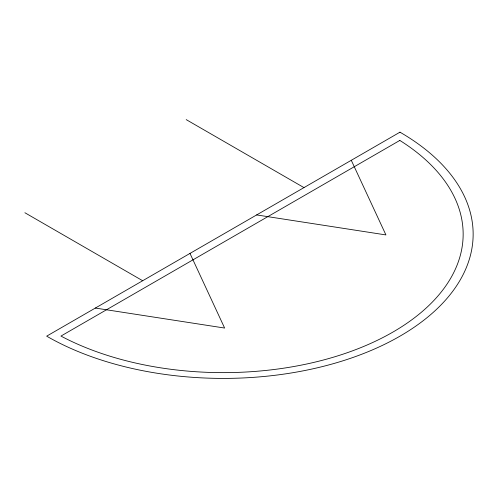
<?xml version="1.0" encoding="UTF-8"?>
<svg xmlns="http://www.w3.org/2000/svg" width="498" height="498" viewBox="0 0 498 498"><rect width="100%" height="100%" fill="white"/><g stroke="black" fill="none" stroke-linecap="round" stroke-linejoin="round"><path stroke-width="0.75" d="M256.651 214.931L385.925 234.925L351.283 160.294M95.348 308.057L224.623 328.051L189.987 253.42M186.202 119.62L303.967 187.609M24.9 212.746L142.671 280.735M399.969 132.182L46.669 336.162A249.822 144.233 0 0 0 399.969 336.162A249.822 144.233 0 0 0 399.969 132.182M399.826 140.43L60.943 336.075A239.831 138.463 0 0 0 392.903 332.085A239.831 138.463 0 0 0 399.826 140.43"/></g></svg>
